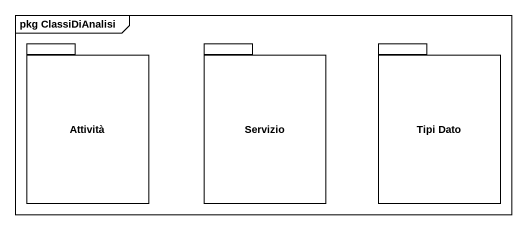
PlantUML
@startuml
mainframe pkg ClassiDiAnalisi
package Attività {
}
package Servizio {
}
package "Tipi Dato" as Tipi_Dato {
}
@enduml
